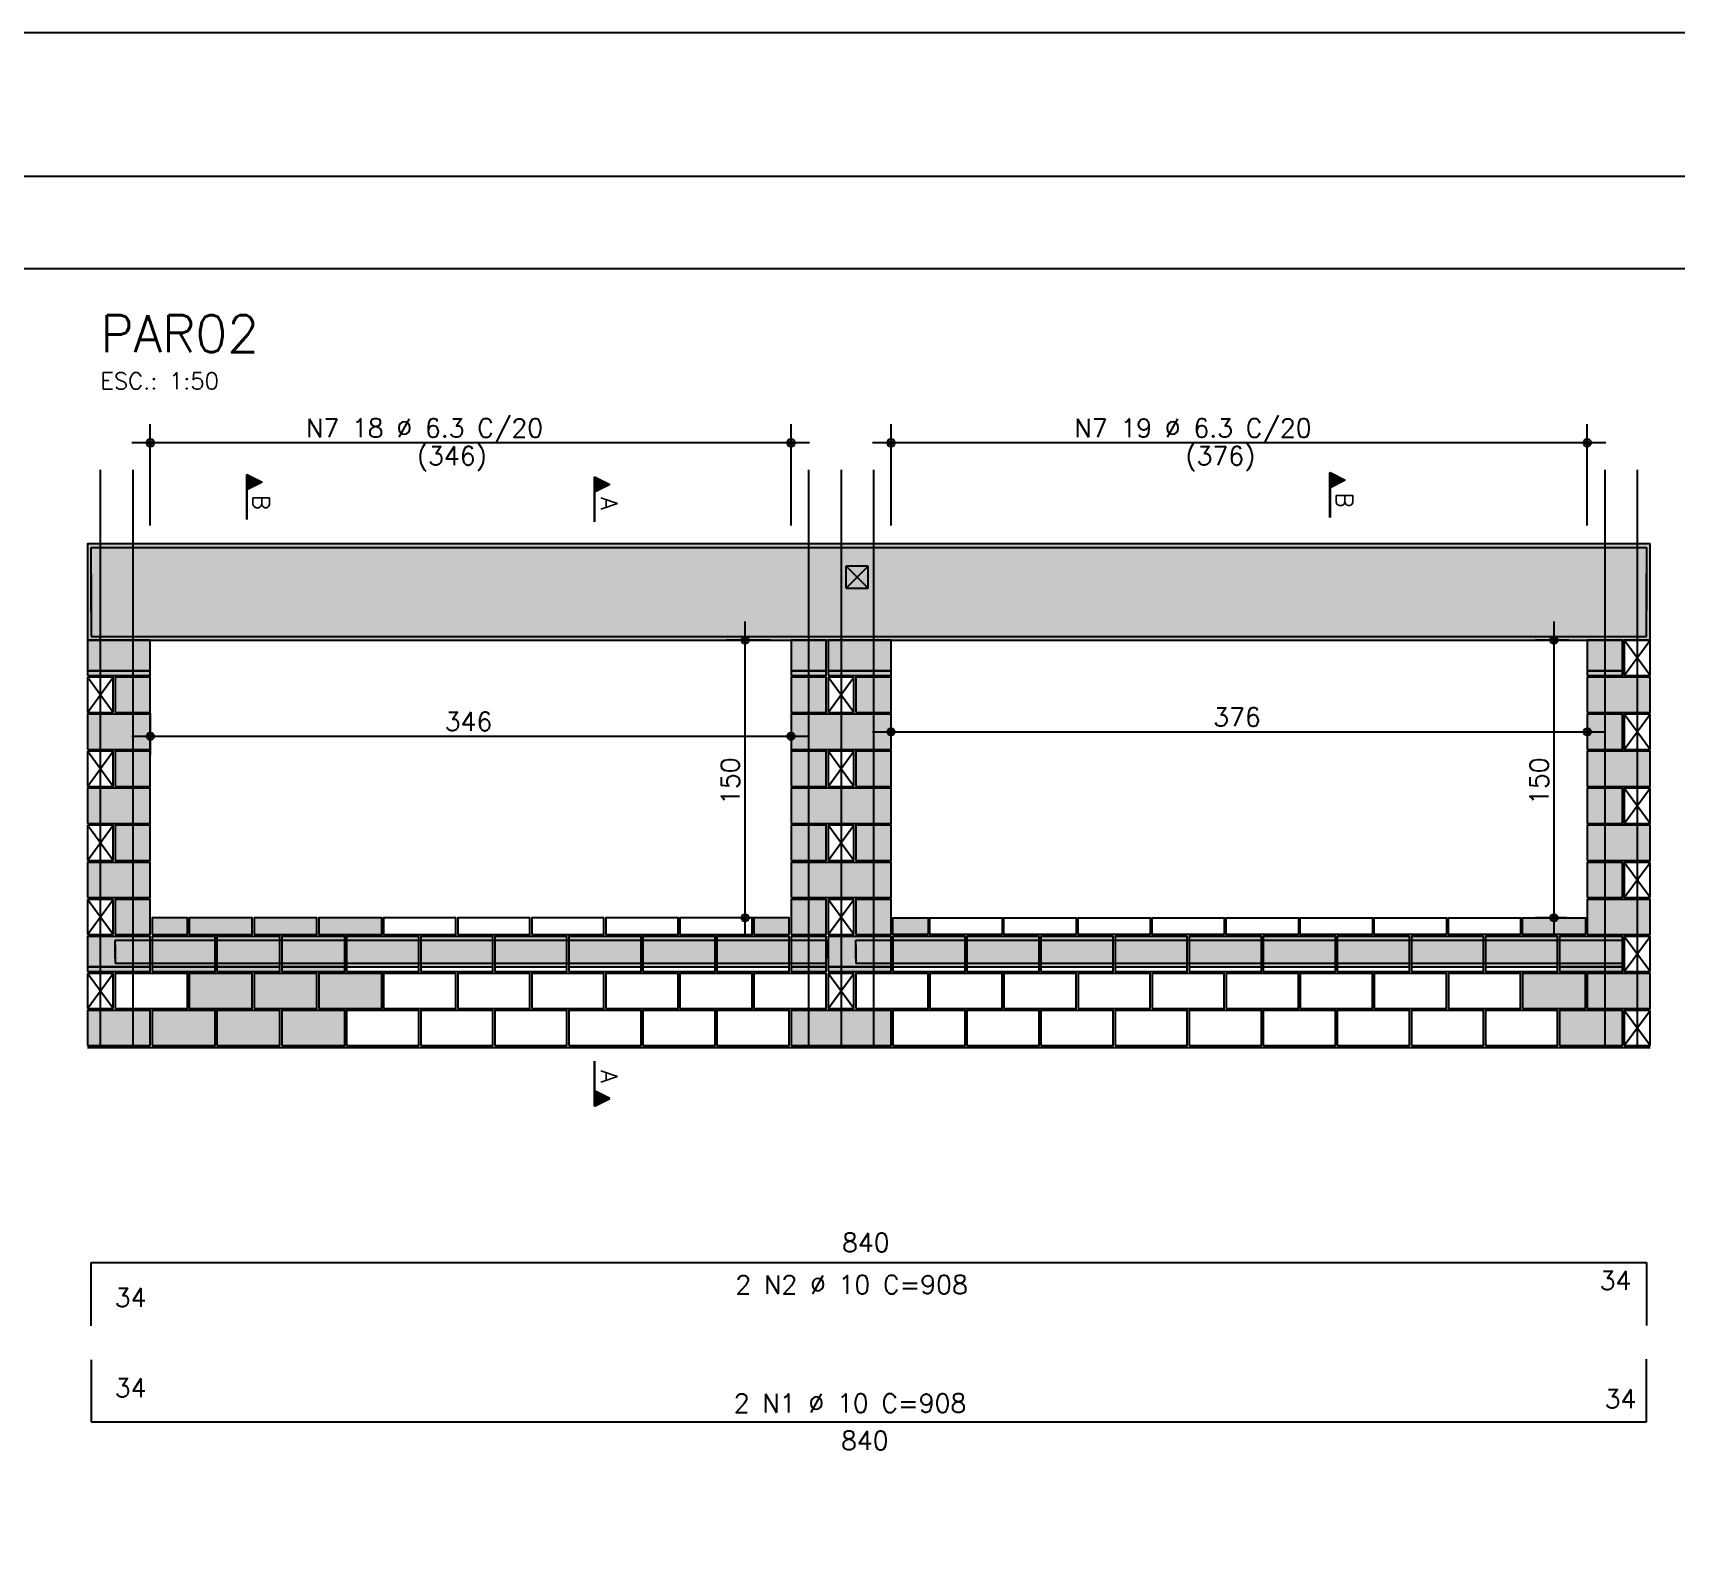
# Model space of a CAD drawing. Extents: x -1.9 to 86, y -1.6 to 61.
# Drawn here: x 42.03 to 59.78, y 44.57 to 60.95 of the extents above; entities that cross this region are included whole.
import ezdxf

# ---------------------------------------------------------------- set-up
doc = ezdxf.new("R2010")
doc.units = 0
doc.header["$MEASUREMENT"] = 0
doc.linetypes.add('HIDDEN', pattern=[9.525, 6.35, -3.175])
doc.layers.get('Defpoints').update_dxf_attribs({"linetype": 'CONTINUOUS'})
for name, color, linetype in [('ARQ_FOLHA', 7, 'CONTINUOUS'), ('PENA_01', 1, 'CONTINUOUS'), ('PENA_02', 2, 'CONTINUOUS'), ('PENA_03', 3, 'CONTINUOUS'), ('PENA_05', 5, 'CONTINUOUS'), ('PENA_06', 6, 'CONTINUOUS'), ('PENA_09', 254, 'CONTINUOUS'), ('PENA_11', 252, 'CONTINUOUS'), ('PENA_19', 240, 'CONTINUOUS'), ('PENA_21', 100, 'CONTINUOUS'), ('PENA_23', 50, 'CONTINUOUS')]:
    doc.layers.add(name, color=color, linetype=linetype)
doc.styles.get("Standard").update_dxf_attribs({"font": 'ROMANS.SHX'})

msp = doc.modelspace()

# ---------------------------------------------------------------- linework, layer by layer
at = {"layer": 'ARQ_FOLHA', "color": 1}
for points in [[(0, 0), (84.1, 0), (84.1, 59.4), (0, 59.4)], [(2.5, 1), (83.1, 1), (83.1, 58.4), (2.5, 58.4)]]:
    msp.add_lwpolyline(points, close=True, dxfattribs=at)
at = {"layer": 'Defpoints', "color": 8, "linetype": 'HIDDEN', "ltscale": 100}
msp.add_lwpolyline([(-1.95, 60.95), (-1.95, -1.55), (86.05, -1.55), (86.05, 60.95)], close=True, dxfattribs=at)
at = {"layer": 'PENA_01', "linetype": 'Continuous'}
for p, q in [((43.299, 55.63), (43.299, 56.722)), ((50.219, 55.63), (50.219, 56.722)), ((51.299, 55.63), (51.299, 56.722)), ((58.819, 55.63), (58.819, 56.722)), ((50.419, 56.522), (43.099, 56.522)), ((59.019, 56.522), (51.099, 56.522)), ((49.723, 51.19), (49.723, 54.59)), ((58.459, 54.59), (58.459, 51.19)), ((49.999, 54.39), (49.523, 54.39)), ((58.619, 54.39), (58.259, 54.39)), ((42.619, 54.06), (43.299, 54.06)), ((50.219, 54.06), (50.599, 54.06)), ((50.619, 54.06), (51.299, 54.06)), ((58.819, 54.06), (59.199, 54.06)), ((43.299, 53.6), (43.299, 53.152)), ((50.219, 53.6), (50.219, 53.152)), ((43.099, 53.352), (50.419, 53.352)), ((51.099, 53.4), (59.019, 53.4)), ((49.999, 51.39), (49.523, 51.39)), ((58.599, 51.39), (58.259, 51.39)), ((42.619, 50.86), (43.299, 50.86)), ((43.319, 50.86), (43.999, 50.86)), ((44.019, 50.86), (44.699, 50.86)), ((44.719, 50.86), (45.399, 50.86)), ((45.419, 50.86), (46.199, 50.86)), ((46.219, 50.86), (46.999, 50.86)), ((47.019, 50.86), (47.799, 50.86)), ((47.819, 50.86), (48.599, 50.86)), ((48.619, 50.86), (49.399, 50.86)), ((49.419, 50.86), (50.199, 50.86)), ((50.219, 50.86), (50.599, 50.86)), ((50.619, 50.86), (51.299, 50.86)), ((51.319, 50.86), (52.099, 50.86)), ((52.119, 50.86), (52.899, 50.86)), ((52.919, 50.86), (53.699, 50.86)), ((53.719, 50.86), (54.499, 50.86)), ((54.519, 50.86), (55.299, 50.86)), ((55.319, 50.86), (56.099, 50.86)), ((56.119, 50.86), (56.899, 50.86)), ((56.919, 50.86), (57.699, 50.86)), ((57.719, 50.86), (58.499, 50.86)), ((58.519, 50.86), (59.199, 50.86))]:
    msp.add_line(p, q, dxfattribs=at)
at = {"layer": 'PENA_02', "linetype": 'Continuous'}
for p, q in [((59.499, 54.39), (59.219, 54.39)), ((59.219, 54.39), (59.219, 54.01)), ((59.499, 54.01), (59.499, 54.39)), ((42.899, 53.99), (42.619, 53.99)), ((42.619, 53.99), (42.619, 53.61)), ((42.899, 53.61), (42.899, 53.99)), ((50.899, 53.99), (50.619, 53.99)), ((50.619, 53.99), (50.619, 53.61)), ((50.899, 53.61), (50.899, 53.99)), ((59.219, 54.01), (59.499, 54.01)), ((42.619, 53.61), (42.899, 53.61)), ((50.619, 53.61), (50.899, 53.61)), ((59.499, 53.59), (59.219, 53.59)), ((59.219, 53.59), (59.219, 53.21)), ((59.499, 53.21), (59.499, 53.59)), ((42.899, 53.19), (42.619, 53.19)), ((42.619, 53.19), (42.619, 52.81)), ((42.899, 52.81), (42.899, 53.19)), ((50.899, 53.19), (50.619, 53.19)), ((50.619, 53.19), (50.619, 52.81)), ((50.899, 52.81), (50.899, 53.19)), ((59.219, 53.21), (59.499, 53.21)), ((42.619, 52.81), (42.899, 52.81)), ((50.619, 52.81), (50.899, 52.81)), ((59.499, 52.79), (59.219, 52.79)), ((59.219, 52.79), (59.219, 52.41)), ((59.499, 52.41), (59.499, 52.79)), ((42.899, 52.39), (42.619, 52.39)), ((42.619, 52.39), (42.619, 52.01)), ((42.899, 52.01), (42.899, 52.39)), ((50.899, 52.39), (50.619, 52.39)), ((50.619, 52.39), (50.619, 52.01)), ((50.899, 52.01), (50.899, 52.39)), ((59.219, 52.41), (59.499, 52.41)), ((42.619, 52.01), (42.899, 52.01)), ((50.619, 52.01), (50.899, 52.01)), ((59.499, 51.99), (59.219, 51.99)), ((59.219, 51.99), (59.219, 51.61)), ((59.499, 51.61), (59.499, 51.99)), ((42.899, 51.59), (42.619, 51.59)), ((42.619, 51.59), (42.619, 51.21)), ((42.899, 51.21), (42.899, 51.59)), ((50.899, 51.59), (50.619, 51.59)), ((50.619, 51.59), (50.619, 51.21)), ((50.899, 51.21), (50.899, 51.59)), ((59.219, 51.61), (59.499, 51.61)), ((42.619, 51.21), (42.899, 51.21)), ((50.619, 51.21), (50.899, 51.21)), ((59.499, 51.19), (59.219, 51.19)), ((59.219, 51.19), (59.219, 50.81)), ((59.499, 50.81), (59.499, 51.19)), ((42.899, 50.79), (42.619, 50.79)), ((42.619, 50.79), (42.619, 50.41)), ((42.899, 50.41), (42.899, 50.79)), ((50.899, 50.79), (50.619, 50.79)), ((50.619, 50.79), (50.619, 50.41)), ((50.899, 50.41), (50.899, 50.79)), ((59.219, 50.81), (59.499, 50.81)), ((42.619, 50.41), (42.899, 50.41)), ((50.619, 50.41), (50.899, 50.41)), ((59.499, 50.39), (59.219, 50.39)), ((59.219, 50.39), (59.219, 50.01)), ((59.499, 50.01), (59.499, 50.39)), ((42.619, 49.99), (59.499, 49.99)), ((59.219, 50.01), (59.499, 50.01))]:
    msp.add_line(p, q, dxfattribs=at)
for points in [[(59.499, 55.43), (42.619, 55.43), (42.619, 55.19), (42.619, 54.39), (59.499, 54.39), (59.499, 55.19), (59.499, 55.43)], [(42.619, 54.01), (43.299, 54.01), (43.299, 54.39), (42.619, 54.39), (42.619, 54.01)], [(50.219, 54.01), (50.599, 54.01), (50.599, 54.39), (50.219, 54.39), (50.219, 54.01)], [(50.619, 54.01), (51.299, 54.01), (51.299, 54.39), (50.619, 54.39), (50.619, 54.01)], [(58.819, 54.01), (59.199, 54.01), (59.199, 54.39), (58.819, 54.39), (58.819, 54.01)], [(42.919, 53.61), (43.299, 53.61), (43.299, 53.99), (42.919, 53.99), (42.919, 53.61)], [(50.219, 53.61), (50.599, 53.61), (50.599, 53.99), (50.219, 53.99), (50.219, 53.61)], [(50.919, 53.61), (51.299, 53.61), (51.299, 53.99), (50.919, 53.99), (50.919, 53.61)], [(58.819, 53.61), (59.499, 53.61), (59.499, 53.99), (58.819, 53.99), (58.819, 53.61)], [(42.619, 53.21), (43.299, 53.21), (43.299, 53.59), (42.619, 53.59), (42.619, 53.21)], [(50.219, 53.21), (51.299, 53.21), (51.299, 53.59), (50.219, 53.59), (50.219, 53.21)], [(58.819, 53.21), (59.199, 53.21), (59.199, 53.59), (58.819, 53.59), (58.819, 53.21)], [(42.919, 52.81), (43.299, 52.81), (43.299, 53.19), (42.919, 53.19), (42.919, 52.81)], [(50.219, 52.81), (50.599, 52.81), (50.599, 53.19), (50.219, 53.19), (50.219, 52.81)], [(50.919, 52.81), (51.299, 52.81), (51.299, 53.19), (50.919, 53.19), (50.919, 52.81)], [(58.819, 52.81), (59.499, 52.81), (59.499, 53.19), (58.819, 53.19), (58.819, 52.81)], [(42.619, 52.41), (43.299, 52.41), (43.299, 52.79), (42.619, 52.79), (42.619, 52.41)], [(50.219, 52.41), (51.299, 52.41), (51.299, 52.79), (50.219, 52.79), (50.219, 52.41)], [(58.819, 52.41), (59.199, 52.41), (59.199, 52.79), (58.819, 52.79), (58.819, 52.41)], [(42.919, 52.01), (43.299, 52.01), (43.299, 52.39), (42.919, 52.39), (42.919, 52.01)], [(50.219, 52.01), (50.599, 52.01), (50.599, 52.39), (50.219, 52.39), (50.219, 52.01)], [(50.919, 52.01), (51.299, 52.01), (51.299, 52.39), (50.919, 52.39), (50.919, 52.01)], [(58.819, 52.01), (59.499, 52.01), (59.499, 52.39), (58.819, 52.39), (58.819, 52.01)], [(42.619, 51.61), (43.299, 51.61), (43.299, 51.99), (42.619, 51.99), (42.619, 51.61)], [(50.219, 51.61), (51.299, 51.61), (51.299, 51.99), (50.219, 51.99), (50.219, 51.61)], [(58.819, 51.61), (59.199, 51.61), (59.199, 51.99), (58.819, 51.99), (58.819, 51.61)], [(42.919, 51.21), (43.299, 51.21), (43.299, 51.59), (42.919, 51.59), (42.919, 51.21)], [(50.219, 51.21), (50.599, 51.21), (50.599, 51.59), (50.219, 51.59), (50.219, 51.21)], [(50.919, 51.21), (51.299, 51.21), (51.299, 51.59), (50.919, 51.59), (50.919, 51.21)], [(58.819, 51.21), (59.499, 51.21), (59.499, 51.59), (58.819, 51.59), (58.819, 51.21)], [(43.319, 51.21), (43.699, 51.21), (43.699, 51.39), (43.319, 51.39), (43.319, 51.21)], [(43.719, 51.21), (44.399, 51.21), (44.399, 51.39), (43.719, 51.39), (43.719, 51.21)], [(44.419, 51.21), (45.099, 51.21), (45.099, 51.39), (44.419, 51.39), (44.419, 51.21)], [(45.119, 51.21), (45.799, 51.21), (45.799, 51.39), (45.119, 51.39), (45.119, 51.21)], [(45.819, 51.21), (46.599, 51.21), (46.599, 51.39), (45.819, 51.39), (45.819, 51.21)], [(46.619, 51.21), (47.399, 51.21), (47.399, 51.39), (46.619, 51.39), (46.619, 51.21)], [(47.419, 51.21), (48.199, 51.21), (48.199, 51.39), (47.419, 51.39), (47.419, 51.21)], [(48.219, 51.21), (48.999, 51.21), (48.999, 51.39), (48.219, 51.39), (48.219, 51.21)], [(49.019, 51.21), (49.799, 51.21), (49.799, 51.39), (49.019, 51.39), (49.019, 51.21)], [(49.819, 51.21), (50.199, 51.21), (50.199, 51.39), (49.819, 51.39), (49.819, 51.21)], [(51.699, 51.21), (51.319, 51.21), (51.319, 51.39), (51.699, 51.39), (51.699, 51.21)], [(52.499, 51.21), (51.719, 51.21), (51.719, 51.39), (52.499, 51.39), (52.499, 51.21)], [(53.299, 51.21), (52.519, 51.21), (52.519, 51.39), (53.299, 51.39), (53.299, 51.21)], [(54.099, 51.21), (53.319, 51.21), (53.319, 51.39), (54.099, 51.39), (54.099, 51.21)], [(54.899, 51.21), (54.119, 51.21), (54.119, 51.39), (54.899, 51.39), (54.899, 51.21)], [(55.699, 51.21), (54.919, 51.21), (54.919, 51.39), (55.699, 51.39), (55.699, 51.21)], [(56.499, 51.21), (55.719, 51.21), (55.719, 51.39), (56.499, 51.39), (56.499, 51.21)], [(57.299, 51.21), (56.519, 51.21), (56.519, 51.39), (57.299, 51.39), (57.299, 51.21)], [(58.099, 51.21), (57.319, 51.21), (57.319, 51.39), (58.099, 51.39), (58.099, 51.21)], [(58.799, 51.21), (58.119, 51.21), (58.119, 51.39), (58.799, 51.39), (58.799, 51.21)], [(42.619, 50.81), (43.299, 50.81), (43.299, 51.19), (42.619, 51.19), (42.619, 50.81)], [(43.319, 50.81), (43.999, 50.81), (43.999, 51.19), (43.319, 51.19), (43.319, 50.81)], [(44.019, 50.81), (44.699, 50.81), (44.699, 51.19), (44.019, 51.19), (44.019, 50.81)], [(44.719, 50.81), (45.399, 50.81), (45.399, 51.19), (44.719, 51.19), (44.719, 50.81)], [(45.419, 50.81), (46.199, 50.81), (46.199, 51.19), (45.419, 51.19), (45.419, 50.81)], [(46.219, 50.81), (46.999, 50.81), (46.999, 51.19), (46.219, 51.19), (46.219, 50.81)], [(47.019, 50.81), (47.799, 50.81), (47.799, 51.19), (47.019, 51.19), (47.019, 50.81)], [(47.819, 50.81), (48.599, 50.81), (48.599, 51.19), (47.819, 51.19), (47.819, 50.81)], [(48.619, 50.81), (49.399, 50.81), (49.399, 51.19), (48.619, 51.19), (48.619, 50.81)], [(49.419, 50.81), (50.199, 50.81), (50.199, 51.19), (49.419, 51.19), (49.419, 50.81)], [(50.219, 50.81), (50.599, 50.81), (50.599, 51.19), (50.219, 51.19), (50.219, 50.81)], [(50.619, 50.81), (51.299, 50.81), (51.299, 51.19), (50.619, 51.19), (50.619, 50.81)], [(51.319, 50.81), (52.099, 50.81), (52.099, 51.19), (51.319, 51.19), (51.319, 50.81)], [(52.119, 50.81), (52.899, 50.81), (52.899, 51.19), (52.119, 51.19), (52.119, 50.81)], [(52.919, 50.81), (53.699, 50.81), (53.699, 51.19), (52.919, 51.19), (52.919, 50.81)], [(53.719, 50.81), (54.499, 50.81), (54.499, 51.19), (53.719, 51.19), (53.719, 50.81)], [(54.519, 50.81), (55.299, 50.81), (55.299, 51.19), (54.519, 51.19), (54.519, 50.81)], [(55.319, 50.81), (56.099, 50.81), (56.099, 51.19), (55.319, 51.19), (55.319, 50.81)], [(56.119, 50.81), (56.899, 50.81), (56.899, 51.19), (56.119, 51.19), (56.119, 50.81)], [(56.919, 50.81), (57.699, 50.81), (57.699, 51.19), (56.919, 51.19), (56.919, 50.81)], [(57.719, 50.81), (58.499, 50.81), (58.499, 51.19), (57.719, 51.19), (57.719, 50.81)], [(58.519, 50.81), (59.199, 50.81), (59.199, 51.19), (58.519, 51.19), (58.519, 50.81)], [(42.919, 50.41), (43.699, 50.41), (43.699, 50.79), (42.919, 50.79), (42.919, 50.41)], [(43.719, 50.41), (44.399, 50.41), (44.399, 50.79), (43.719, 50.79), (43.719, 50.41)], [(44.419, 50.41), (45.099, 50.41), (45.099, 50.79), (44.419, 50.79), (44.419, 50.41)], [(45.119, 50.41), (45.799, 50.41), (45.799, 50.79), (45.119, 50.79), (45.119, 50.41)], [(45.819, 50.41), (46.599, 50.41), (46.599, 50.79), (45.819, 50.79), (45.819, 50.41)], [(46.619, 50.41), (47.399, 50.41), (47.399, 50.79), (46.619, 50.79), (46.619, 50.41)], [(47.419, 50.41), (48.199, 50.41), (48.199, 50.79), (47.419, 50.79), (47.419, 50.41)], [(48.219, 50.41), (48.999, 50.41), (48.999, 50.79), (48.219, 50.79), (48.219, 50.41)], [(49.019, 50.41), (49.799, 50.41), (49.799, 50.79), (49.019, 50.79), (49.019, 50.41)], [(49.819, 50.41), (50.599, 50.41), (50.599, 50.79), (49.819, 50.79), (49.819, 50.41)], [(50.919, 50.41), (51.699, 50.41), (51.699, 50.79), (50.919, 50.79), (50.919, 50.41)], [(51.719, 50.41), (52.499, 50.41), (52.499, 50.79), (51.719, 50.79), (51.719, 50.41)], [(52.519, 50.41), (53.299, 50.41), (53.299, 50.79), (52.519, 50.79), (52.519, 50.41)], [(53.319, 50.41), (54.099, 50.41), (54.099, 50.79), (53.319, 50.79), (53.319, 50.41)], [(54.119, 50.41), (54.899, 50.41), (54.899, 50.79), (54.119, 50.79), (54.119, 50.41)], [(54.919, 50.41), (55.699, 50.41), (55.699, 50.79), (54.919, 50.79), (54.919, 50.41)], [(55.719, 50.41), (56.499, 50.41), (56.499, 50.79), (55.719, 50.79), (55.719, 50.41)], [(56.519, 50.41), (57.299, 50.41), (57.299, 50.79), (56.519, 50.79), (56.519, 50.41)], [(57.319, 50.41), (58.099, 50.41), (58.099, 50.79), (57.319, 50.79), (57.319, 50.41)], [(58.119, 50.41), (58.799, 50.41), (58.799, 50.79), (58.119, 50.79), (58.119, 50.41)], [(58.819, 50.41), (59.499, 50.41), (59.499, 50.79), (58.819, 50.79), (58.819, 50.41)], [(42.619, 50.01), (43.299, 50.01), (43.299, 50.39), (42.619, 50.39), (42.619, 50.01)], [(43.319, 50.01), (43.999, 50.01), (43.999, 50.39), (43.319, 50.39), (43.319, 50.01)], [(44.019, 50.01), (44.699, 50.01), (44.699, 50.39), (44.019, 50.39), (44.019, 50.01)], [(44.719, 50.01), (45.399, 50.01), (45.399, 50.39), (44.719, 50.39), (44.719, 50.01)], [(45.419, 50.01), (46.199, 50.01), (46.199, 50.39), (45.419, 50.39), (45.419, 50.01)], [(46.219, 50.01), (46.999, 50.01), (46.999, 50.39), (46.219, 50.39), (46.219, 50.01)], [(47.019, 50.01), (47.799, 50.01), (47.799, 50.39), (47.019, 50.39), (47.019, 50.01)], [(47.819, 50.01), (48.599, 50.01), (48.599, 50.39), (47.819, 50.39), (47.819, 50.01)], [(48.619, 50.01), (49.399, 50.01), (49.399, 50.39), (48.619, 50.39), (48.619, 50.01)], [(49.419, 50.01), (50.199, 50.01), (50.199, 50.39), (49.419, 50.39), (49.419, 50.01)], [(50.219, 50.01), (51.299, 50.01), (51.299, 50.39), (50.219, 50.39), (50.219, 50.01)], [(51.319, 50.01), (52.099, 50.01), (52.099, 50.39), (51.319, 50.39), (51.319, 50.01)], [(52.119, 50.01), (52.899, 50.01), (52.899, 50.39), (52.119, 50.39), (52.119, 50.01)], [(52.919, 50.01), (53.699, 50.01), (53.699, 50.39), (52.919, 50.39), (52.919, 50.01)], [(53.719, 50.01), (54.499, 50.01), (54.499, 50.39), (53.719, 50.39), (53.719, 50.01)], [(54.519, 50.01), (55.299, 50.01), (55.299, 50.39), (54.519, 50.39), (54.519, 50.01)], [(55.319, 50.01), (56.099, 50.01), (56.099, 50.39), (55.319, 50.39), (55.319, 50.01)], [(56.119, 50.01), (56.899, 50.01), (56.899, 50.39), (56.119, 50.39), (56.119, 50.01)], [(56.919, 50.01), (57.699, 50.01), (57.699, 50.39), (56.919, 50.39), (56.919, 50.01)], [(57.719, 50.01), (58.499, 50.01), (58.499, 50.39), (57.719, 50.39), (57.719, 50.01)], [(58.519, 50.01), (59.199, 50.01), (59.199, 50.39), (58.519, 50.39), (58.519, 50.01)]]:
    msp.add_lwpolyline(points, dxfattribs=at)
for centre, radius in [((43.299, 56.522), 0.0416), ((43.299, 56.522), 0.0208), ((50.219, 56.522), 0.0416), ((50.219, 56.522), 0.0208), ((51.299, 56.522), 0.0416), ((51.299, 56.522), 0.0208), ((58.819, 56.522), 0.0416), ((58.819, 56.522), 0.0208), ((49.723, 54.39), 0.04), ((49.723, 54.39), 0.02), ((58.459, 54.39), 0.04), ((58.459, 54.39), 0.02), ((51.299, 53.4), 0.04), ((58.819, 53.4), 0.04), ((43.299, 53.352), 0.04), ((43.299, 53.352), 0.02), ((50.219, 53.352), 0.04), ((50.219, 53.352), 0.02), ((51.299, 53.4), 0.02), ((58.819, 53.4), 0.02), ((49.723, 51.39), 0.04), ((49.723, 51.39), 0.02), ((58.459, 51.39), 0.04), ((58.459, 51.39), 0.02)]:
    msp.add_circle(centre, radius, dxfattribs=at)
at = {"layer": 'PENA_03', "linetype": 'Continuous'}
for p, q in [((44.341, 55.692), (44.341, 56.178)), ((44.341, 56.178), (44.507, 56.095)), ((44.341, 56.177), (44.341, 56.013)), ((44.341, 56.177), (44.505, 56.095)), ((44.505, 56.095), (44.341, 56.013)), ((44.507, 56.095), (44.341, 56.013)), ((44.353, 56.172), (44.353, 56.019)), ((44.366, 56.165), (44.366, 56.025)), ((44.379, 56.159), (44.379, 56.031)), ((44.392, 56.153), (44.392, 56.038)), ((44.404, 56.146), (44.404, 56.044)), ((44.417, 56.14), (44.417, 56.051)), ((44.43, 56.134), (44.43, 56.057)), ((44.443, 56.127), (44.443, 56.063)), ((44.455, 56.121), (44.455, 56.07)), ((44.468, 56.114), (44.468, 56.076)), ((44.481, 56.108), (44.481, 56.082)), ((44.494, 56.102), (44.494, 56.089)), ((48.097, 55.669), (48.097, 56.155)), ((48.097, 56.155), (48.263, 56.072)), ((48.097, 56.154), (48.097, 55.99)), ((48.097, 56.154), (48.261, 56.072)), ((48.109, 56.149), (48.109, 55.995)), ((48.122, 56.142), (48.122, 56.002)), ((48.135, 56.136), (48.135, 56.008)), ((48.148, 56.129), (48.148, 56.014)), ((48.16, 56.123), (48.16, 56.021)), ((48.173, 56.117), (48.173, 56.027)), ((48.186, 56.11), (48.186, 56.034)), ((48.199, 56.104), (48.199, 56.04)), ((48.211, 56.097), (48.211, 56.046)), ((48.224, 56.091), (48.224, 56.053)), ((56.04, 55.715), (56.04, 56.202)), ((56.04, 56.202), (56.206, 56.119)), ((56.041, 56.2), (56.041, 56.037)), ((56.041, 56.2), (56.204, 56.119)), ((56.204, 56.119), (56.041, 56.037)), ((56.206, 56.119), (56.041, 56.036)), ((56.053, 56.195), (56.053, 56.042)), ((56.065, 56.189), (56.065, 56.048)), ((56.078, 56.182), (56.078, 56.055)), ((56.091, 56.176), (56.091, 56.061)), ((56.104, 56.17), (56.104, 56.068)), ((56.117, 56.163), (56.117, 56.074)), ((56.129, 56.157), (56.129, 56.08)), ((56.142, 56.15), (56.142, 56.087)), ((56.155, 56.144), (56.155, 56.093)), ((56.168, 56.138), (56.168, 56.099)), ((56.18, 56.131), (56.18, 56.106)), ((56.193, 56.125), (56.193, 56.112)), ((44.341, 56.013), (44.341, 55.692)), ((48.261, 56.072), (48.097, 55.99)), ((48.263, 56.072), (48.097, 55.989)), ((48.097, 55.989), (48.097, 55.669)), ((48.237, 56.085), (48.237, 56.059)), ((48.25, 56.078), (48.25, 56.066)), ((56.041, 56.036), (56.041, 55.715)), ((51.054, 55.19), (50.814, 54.95)), ((50.814, 55.19), (51.054, 54.95)), ((51.054, 55.19), (50.814, 55.19)), ((50.814, 54.95), (50.814, 55.19)), ((51.054, 54.95), (51.054, 55.19)), ((50.759, 54.95), (50.759, 54.71)), ((50.814, 54.95), (51.054, 54.95)), ((59.219, 54.01), (59.499, 54.39)), ((59.499, 54.01), (59.219, 54.39)), ((42.619, 53.61), (42.899, 53.99)), ((42.899, 53.61), (42.619, 53.99)), ((50.619, 53.61), (50.899, 53.99)), ((50.899, 53.61), (50.619, 53.99)), ((59.219, 53.21), (59.499, 53.59)), ((59.499, 53.21), (59.219, 53.59)), ((42.619, 52.81), (42.899, 53.19)), ((42.899, 52.81), (42.619, 53.19)), ((50.619, 52.81), (50.899, 53.19)), ((50.899, 52.81), (50.619, 53.19)), ((59.219, 52.41), (59.499, 52.79)), ((59.499, 52.41), (59.219, 52.79)), ((42.619, 52.01), (42.899, 52.39)), ((42.899, 52.01), (42.619, 52.39)), ((50.619, 52.01), (50.899, 52.39)), ((50.899, 52.01), (50.619, 52.39)), ((59.219, 51.61), (59.499, 51.99)), ((59.499, 51.61), (59.219, 51.99)), ((42.619, 51.21), (42.899, 51.59)), ((42.899, 51.21), (42.619, 51.59)), ((50.619, 51.21), (50.899, 51.59)), ((50.899, 51.21), (50.619, 51.59)), ((59.219, 50.81), (59.499, 51.19)), ((59.499, 50.81), (59.219, 51.19)), ((42.619, 50.41), (42.899, 50.79)), ((42.899, 50.41), (42.619, 50.79)), ((50.619, 50.41), (50.899, 50.79)), ((50.899, 50.41), (50.619, 50.79)), ((59.219, 50.01), (59.499, 50.39)), ((59.499, 50.01), (59.219, 50.39)), ((48.097, 49.843), (48.097, 49.356)), ((48.097, 49.522), (48.097, 49.843)), ((48.263, 49.439), (48.097, 49.522)), ((48.097, 49.357), (48.097, 49.521)), ((48.261, 49.439), (48.097, 49.521)), ((48.097, 49.356), (48.263, 49.439)), ((48.097, 49.357), (48.261, 49.439)), ((48.109, 49.363), (48.109, 49.516)), ((48.122, 49.369), (48.122, 49.51)), ((48.135, 49.375), (48.135, 49.503)), ((48.148, 49.382), (48.148, 49.497)), ((48.16, 49.388), (48.16, 49.49)), ((48.173, 49.395), (48.173, 49.484)), ((48.186, 49.401), (48.186, 49.478)), ((48.199, 49.407), (48.199, 49.471)), ((48.211, 49.414), (48.211, 49.465)), ((48.224, 49.42), (48.224, 49.458)), ((48.237, 49.427), (48.237, 49.452)), ((48.25, 49.433), (48.25, 49.446))]:
    msp.add_line(p, q, dxfattribs=at)
at = {"layer": 'PENA_05', "linetype": 'Continuous'}
for p, q in [((42.659, 54.703), (42.659, 55.39)), ((42.659, 55.39), (59.459, 55.39)), ((59.459, 55.39), (59.459, 54.71)), ((42.659, 55.104), (42.659, 54.431)), ((59.459, 54.431), (59.459, 55.111)), ((42.659, 54.431), (59.459, 54.431)), ((42.919, 50.95), (42.919, 51.15)), ((42.919, 51.15), (50.599, 51.15)), ((50.599, 51.15), (50.599, 50.95)), ((50.919, 50.95), (50.919, 51.15)), ((50.919, 51.15), (59.199, 51.15)), ((59.199, 51.15), (59.199, 50.952)), ((42.919, 51.1), (42.919, 50.9)), ((50.599, 50.9), (50.599, 51.1)), ((50.919, 51.1), (50.919, 50.9)), ((59.199, 50.9), (59.199, 51.098)), ((42.919, 50.9), (50.599, 50.9)), ((50.919, 50.9), (59.199, 50.9)), ((42.659, 46.982), (42.659, 47.669)), ((42.659, 47.669), (59.459, 47.669)), ((59.459, 47.669), (59.459, 46.989)), ((42.659, 46.618), (42.659, 45.945)), ((59.459, 45.945), (59.459, 46.625)), ((42.659, 45.945), (59.459, 45.945))]:
    msp.add_line(p, q, dxfattribs=at)
for points in [[(42.759, 56.23), (42.759, 49.99)], [(43.109, 56.23), (43.109, 49.99)], [(50.409, 56.23), (50.409, 49.99)], [(50.759, 56.23), (50.759, 49.99)], [(51.109, 56.23), (51.109, 49.99)], [(59.009, 56.23), (59.009, 49.99)], [(59.359, 56.23), (59.359, 49.99)]]:
    msp.add_lwpolyline(points, dxfattribs=at)
at = {"layer": 'PENA_09', "linetype": 'Continuous'}
for points in [[(42.619, 54.06), (43.299, 54.06), (43.299, 54.39), (42.619, 54.39), (42.619, 54.06)], [(50.219, 54.06), (50.599, 54.06), (50.599, 54.39), (50.219, 54.39), (50.219, 54.06)], [(50.619, 54.06), (51.299, 54.06), (51.299, 54.39), (50.619, 54.39), (50.619, 54.06)], [(58.819, 54.06), (59.199, 54.06), (59.199, 54.39), (58.819, 54.39), (58.819, 54.06)], [(42.619, 50.86), (43.299, 50.86), (43.299, 51.19), (42.619, 51.19), (42.619, 50.86)], [(43.319, 50.86), (43.999, 50.86), (43.999, 51.19), (43.319, 51.19), (43.319, 50.86)], [(44.019, 50.86), (44.699, 50.86), (44.699, 51.19), (44.019, 51.19), (44.019, 50.86)], [(44.719, 50.86), (45.399, 50.86), (45.399, 51.19), (44.719, 51.19), (44.719, 50.86)], [(45.419, 50.86), (46.199, 50.86), (46.199, 51.19), (45.419, 51.19), (45.419, 50.86)], [(46.219, 50.86), (46.999, 50.86), (46.999, 51.19), (46.219, 51.19), (46.219, 50.86)], [(47.019, 50.86), (47.799, 50.86), (47.799, 51.19), (47.019, 51.19), (47.019, 50.86)], [(47.819, 50.86), (48.599, 50.86), (48.599, 51.19), (47.819, 51.19), (47.819, 50.86)], [(48.619, 50.86), (49.399, 50.86), (49.399, 51.19), (48.619, 51.19), (48.619, 50.86)], [(49.419, 50.86), (50.199, 50.86), (50.199, 51.19), (49.419, 51.19), (49.419, 50.86)], [(50.219, 50.86), (50.599, 50.86), (50.599, 51.19), (50.219, 51.19), (50.219, 50.86)], [(50.619, 50.86), (51.299, 50.86), (51.299, 51.19), (50.619, 51.19), (50.619, 50.86)], [(51.319, 50.86), (52.099, 50.86), (52.099, 51.19), (51.319, 51.19), (51.319, 50.86)], [(52.119, 50.86), (52.899, 50.86), (52.899, 51.19), (52.119, 51.19), (52.119, 50.86)], [(52.919, 50.86), (53.699, 50.86), (53.699, 51.19), (52.919, 51.19), (52.919, 50.86)], [(53.719, 50.86), (54.499, 50.86), (54.499, 51.19), (53.719, 51.19), (53.719, 50.86)], [(54.519, 50.86), (55.299, 50.86), (55.299, 51.19), (54.519, 51.19), (54.519, 50.86)], [(55.319, 50.86), (56.099, 50.86), (56.099, 51.19), (55.319, 51.19), (55.319, 50.86)], [(56.119, 50.86), (56.899, 50.86), (56.899, 51.19), (56.119, 51.19), (56.119, 50.86)], [(56.919, 50.86), (57.699, 50.86), (57.699, 51.19), (56.919, 51.19), (56.919, 50.86)], [(57.719, 50.86), (58.499, 50.86), (58.499, 51.19), (57.719, 51.19), (57.719, 50.86)], [(58.519, 50.86), (59.199, 50.86), (59.199, 51.19), (58.519, 51.19), (58.519, 50.86)]]:
    msp.add_lwpolyline(points, dxfattribs=at)
for points in [[(42.619, 54.06), (43.299, 54.06), (43.299, 54.39)], [(42.619, 54.06), (43.299, 54.39), (42.619, 54.39)], [(42.619, 54.06), (42.619, 54.39), (42.619, 54.06)], [(50.219, 54.06), (50.599, 54.06), (50.599, 54.39)], [(50.219, 54.06), (50.599, 54.39), (50.219, 54.39)], [(50.219, 54.06), (50.219, 54.39), (50.219, 54.06)], [(50.619, 54.06), (51.299, 54.06), (51.299, 54.39)], [(50.619, 54.06), (51.299, 54.39), (50.619, 54.39)], [(50.619, 54.06), (50.619, 54.39), (50.619, 54.06)], [(58.819, 54.06), (59.199, 54.06), (59.199, 54.39)], [(58.819, 54.06), (59.199, 54.39), (58.819, 54.39)], [(58.819, 54.06), (58.819, 54.39), (58.819, 54.06)], [(42.619, 50.86), (43.299, 50.86), (43.299, 51.19)], [(42.619, 50.86), (43.299, 51.19), (42.619, 51.19)], [(42.619, 50.86), (42.619, 51.19), (42.619, 50.86)], [(43.319, 50.86), (43.999, 50.86), (43.999, 51.19)], [(43.319, 50.86), (43.999, 51.19), (43.319, 51.19)], [(43.319, 50.86), (43.319, 51.19), (43.319, 50.86)], [(44.019, 50.86), (44.699, 50.86), (44.699, 51.19)], [(44.019, 50.86), (44.699, 51.19), (44.019, 51.19)], [(44.019, 50.86), (44.019, 51.19), (44.019, 50.86)], [(44.719, 50.86), (45.399, 50.86), (45.399, 51.19)], [(44.719, 50.86), (45.399, 51.19), (44.719, 51.19)], [(44.719, 50.86), (44.719, 51.19), (44.719, 50.86)], [(45.419, 50.86), (46.199, 50.86), (46.199, 51.19)], [(45.419, 50.86), (46.199, 51.19), (45.419, 51.19)], [(45.419, 50.86), (45.419, 51.19), (45.419, 50.86)], [(46.219, 50.86), (46.999, 50.86), (46.999, 51.19)], [(46.219, 50.86), (46.999, 51.19), (46.219, 51.19)], [(46.219, 50.86), (46.219, 51.19), (46.219, 50.86)], [(47.019, 50.86), (47.799, 50.86), (47.799, 51.19)], [(47.019, 50.86), (47.799, 51.19), (47.019, 51.19)], [(47.019, 50.86), (47.019, 51.19), (47.019, 50.86)], [(47.819, 50.86), (48.599, 50.86), (48.599, 51.19)], [(47.819, 50.86), (48.599, 51.19), (47.819, 51.19)], [(47.819, 50.86), (47.819, 51.19), (47.819, 50.86)], [(48.619, 50.86), (49.399, 50.86), (49.399, 51.19)], [(48.619, 50.86), (49.399, 51.19), (48.619, 51.19)], [(48.619, 50.86), (48.619, 51.19), (48.619, 50.86)], [(49.419, 50.86), (50.199, 50.86), (50.199, 51.19)], [(49.419, 50.86), (50.199, 51.19), (49.419, 51.19)], [(49.419, 50.86), (49.419, 51.19), (49.419, 50.86)], [(50.219, 50.86), (50.599, 50.86), (50.599, 51.19)], [(50.219, 50.86), (50.599, 51.19), (50.219, 51.19)], [(50.219, 50.86), (50.219, 51.19), (50.219, 50.86)], [(50.619, 50.86), (51.299, 50.86), (51.299, 51.19)], [(50.619, 50.86), (51.299, 51.19), (50.619, 51.19)], [(50.619, 50.86), (50.619, 51.19), (50.619, 50.86)], [(51.319, 50.86), (52.099, 50.86), (52.099, 51.19)], [(51.319, 50.86), (52.099, 51.19), (51.319, 51.19)], [(51.319, 50.86), (51.319, 51.19), (51.319, 50.86)], [(52.119, 50.86), (52.899, 50.86), (52.899, 51.19)], [(52.119, 50.86), (52.899, 51.19), (52.119, 51.19)], [(52.119, 50.86), (52.119, 51.19), (52.119, 50.86)], [(52.919, 50.86), (53.699, 50.86), (53.699, 51.19)], [(52.919, 50.86), (53.699, 51.19), (52.919, 51.19)], [(52.919, 50.86), (52.919, 51.19), (52.919, 50.86)], [(53.719, 50.86), (54.499, 50.86), (54.499, 51.19)], [(53.719, 50.86), (54.499, 51.19), (53.719, 51.19)], [(53.719, 50.86), (53.719, 51.19), (53.719, 50.86)], [(54.519, 50.86), (55.299, 50.86), (55.299, 51.19)], [(54.519, 50.86), (55.299, 51.19), (54.519, 51.19)], [(54.519, 50.86), (54.519, 51.19), (54.519, 50.86)], [(55.319, 50.86), (56.099, 50.86), (56.099, 51.19)], [(55.319, 50.86), (56.099, 51.19), (55.319, 51.19)], [(55.319, 50.86), (55.319, 51.19), (55.319, 50.86)], [(56.119, 50.86), (56.899, 50.86), (56.899, 51.19)], [(56.119, 50.86), (56.899, 51.19), (56.119, 51.19)], [(56.119, 50.86), (56.119, 51.19), (56.119, 50.86)], [(56.919, 50.86), (57.699, 50.86), (57.699, 51.19)], [(56.919, 50.86), (57.699, 51.19), (56.919, 51.19)], [(56.919, 50.86), (56.919, 51.19), (56.919, 50.86)], [(57.719, 50.86), (58.499, 50.86), (58.499, 51.19)], [(57.719, 50.86), (58.499, 51.19), (57.719, 51.19)], [(57.719, 50.86), (57.719, 51.19), (57.719, 50.86)], [(58.519, 50.86), (59.199, 50.86), (59.199, 51.19)], [(58.519, 50.86), (59.199, 51.19), (58.519, 51.19)], [(58.519, 50.86), (58.519, 51.19), (58.519, 50.86)]]:
    msp.add_solid(points, dxfattribs=at)
at = {"layer": 'PENA_11', "linetype": 'Continuous'}
for points in [[(59.499, 55.43), (42.619, 55.43), (42.619, 55.19)], [(59.499, 55.43), (42.619, 55.19), (42.619, 54.39)], [(59.499, 55.43), (42.619, 54.39), (59.499, 54.39)], [(59.499, 55.43), (59.499, 54.39), (59.499, 55.19)], [(59.499, 55.43), (59.499, 55.19), (59.499, 55.43)]]:
    msp.add_solid(points, dxfattribs=at)
at = {"layer": 'PENA_19', "linetype": 'Continuous'}
for points in [[(50.219, 53.21), (51.299, 53.21), (51.299, 53.59), (50.219, 53.59), (50.219, 53.21)], [(50.219, 52.41), (51.299, 52.41), (51.299, 52.79), (50.219, 52.79), (50.219, 52.41)], [(50.219, 51.61), (51.299, 51.61), (51.299, 51.99), (50.219, 51.99), (50.219, 51.61)], [(50.219, 50.01), (51.299, 50.01), (51.299, 50.39), (50.219, 50.39), (50.219, 50.01)]]:
    msp.add_lwpolyline(points, dxfattribs=at)
for points in [[(50.219, 53.21), (51.299, 53.21), (51.299, 53.59)], [(50.219, 53.21), (51.299, 53.59), (50.219, 53.59)], [(50.219, 53.21), (50.219, 53.59), (50.219, 53.21)], [(50.219, 52.41), (51.299, 52.41), (51.299, 52.79)], [(50.219, 52.41), (51.299, 52.79), (50.219, 52.79)], [(50.219, 52.41), (50.219, 52.79), (50.219, 52.41)], [(50.219, 51.61), (51.299, 51.61), (51.299, 51.99)], [(50.219, 51.61), (51.299, 51.99), (50.219, 51.99)], [(50.219, 51.61), (50.219, 51.99), (50.219, 51.61)], [(50.219, 50.01), (51.299, 50.01), (51.299, 50.39)], [(50.219, 50.01), (51.299, 50.39), (50.219, 50.39)], [(50.219, 50.01), (50.219, 50.39), (50.219, 50.01)]]:
    msp.add_solid(points, dxfattribs=at)
at = {"layer": 'PENA_21', "linetype": 'Continuous'}
for points in [[(42.619, 54.01), (43.299, 54.01), (43.299, 54.06), (42.619, 54.06), (42.619, 54.01)], [(50.619, 54.01), (51.299, 54.01), (51.299, 54.06), (50.619, 54.06), (50.619, 54.01)], [(58.819, 53.61), (59.499, 53.61), (59.499, 53.99), (58.819, 53.99), (58.819, 53.61)], [(42.619, 53.21), (43.299, 53.21), (43.299, 53.59), (42.619, 53.59), (42.619, 53.21)], [(58.819, 52.81), (59.499, 52.81), (59.499, 53.19), (58.819, 53.19), (58.819, 52.81)], [(42.619, 52.41), (43.299, 52.41), (43.299, 52.79), (42.619, 52.79), (42.619, 52.41)], [(58.819, 52.01), (59.499, 52.01), (59.499, 52.39), (58.819, 52.39), (58.819, 52.01)], [(42.619, 51.61), (43.299, 51.61), (43.299, 51.99), (42.619, 51.99), (42.619, 51.61)], [(58.819, 51.21), (59.499, 51.21), (59.499, 51.59), (58.819, 51.59), (58.819, 51.21)], [(43.719, 51.21), (44.399, 51.21), (44.399, 51.39), (43.719, 51.39), (43.719, 51.21)], [(43.719, 51.21), (44.399, 51.21), (44.399, 51.39), (43.719, 51.39), (43.719, 51.21)], [(44.419, 51.21), (45.099, 51.21), (45.099, 51.39), (44.419, 51.39), (44.419, 51.21)], [(44.419, 51.21), (45.099, 51.21), (45.099, 51.39), (44.419, 51.39), (44.419, 51.21)], [(45.119, 51.21), (45.799, 51.21), (45.799, 51.39), (45.119, 51.39), (45.119, 51.21)], [(45.119, 51.21), (45.799, 51.21), (45.799, 51.39), (45.119, 51.39), (45.119, 51.21)], [(58.799, 51.21), (58.119, 51.21), (58.119, 51.39), (58.799, 51.39), (58.799, 51.21)], [(58.799, 51.21), (58.119, 51.21), (58.119, 51.39), (58.799, 51.39), (58.799, 51.21)], [(42.619, 50.81), (43.299, 50.81), (43.299, 50.86), (42.619, 50.86), (42.619, 50.81)], [(43.319, 50.81), (43.999, 50.81), (43.999, 50.86), (43.319, 50.86), (43.319, 50.81)], [(43.719, 50.41), (44.399, 50.41), (44.399, 50.79), (43.719, 50.79), (43.719, 50.41)], [(44.019, 50.81), (44.699, 50.81), (44.699, 50.86), (44.019, 50.86), (44.019, 50.81)], [(44.419, 50.41), (45.099, 50.41), (45.099, 50.79), (44.419, 50.79), (44.419, 50.41)], [(44.719, 50.81), (45.399, 50.81), (45.399, 50.86), (44.719, 50.86), (44.719, 50.81)], [(45.119, 50.41), (45.799, 50.41), (45.799, 50.79), (45.119, 50.79), (45.119, 50.41)], [(50.619, 50.81), (51.299, 50.81), (51.299, 50.86), (50.619, 50.86), (50.619, 50.81)], [(58.119, 50.41), (58.799, 50.41), (58.799, 50.79), (58.119, 50.79), (58.119, 50.41)], [(58.519, 50.81), (59.199, 50.81), (59.199, 50.86), (58.519, 50.86), (58.519, 50.81)], [(58.819, 50.41), (59.499, 50.41), (59.499, 50.79), (58.819, 50.79), (58.819, 50.41)], [(42.619, 50.01), (43.299, 50.01), (43.299, 50.39), (42.619, 50.39), (42.619, 50.01)], [(43.319, 50.01), (43.999, 50.01), (43.999, 50.39), (43.319, 50.39), (43.319, 50.01)], [(44.019, 50.01), (44.699, 50.01), (44.699, 50.39), (44.019, 50.39), (44.019, 50.01)], [(44.719, 50.01), (45.399, 50.01), (45.399, 50.39), (44.719, 50.39), (44.719, 50.01)], [(58.519, 50.01), (59.199, 50.01), (59.199, 50.39), (58.519, 50.39), (58.519, 50.01)]]:
    msp.add_lwpolyline(points, dxfattribs=at)
for points in [[(42.619, 54.01), (43.299, 54.01), (43.299, 54.06)], [(42.619, 54.01), (43.299, 54.06), (42.619, 54.06)], [(42.619, 54.01), (42.619, 54.06), (42.619, 54.01)], [(50.619, 54.01), (51.299, 54.01), (51.299, 54.06)], [(50.619, 54.01), (51.299, 54.06), (50.619, 54.06)], [(50.619, 54.01), (50.619, 54.06), (50.619, 54.01)], [(58.819, 53.61), (59.499, 53.61), (59.499, 53.99)], [(58.819, 53.61), (59.499, 53.99), (58.819, 53.99)], [(58.819, 53.61), (58.819, 53.99), (58.819, 53.61)], [(42.619, 53.21), (43.299, 53.21), (43.299, 53.59)], [(42.619, 53.21), (43.299, 53.59), (42.619, 53.59)], [(42.619, 53.21), (42.619, 53.59), (42.619, 53.21)], [(58.819, 52.81), (59.499, 52.81), (59.499, 53.19)], [(58.819, 52.81), (59.499, 53.19), (58.819, 53.19)], [(58.819, 52.81), (58.819, 53.19), (58.819, 52.81)], [(42.619, 52.41), (43.299, 52.41), (43.299, 52.79)], [(42.619, 52.41), (43.299, 52.79), (42.619, 52.79)], [(42.619, 52.41), (42.619, 52.79), (42.619, 52.41)], [(58.819, 52.01), (59.499, 52.01), (59.499, 52.39)], [(58.819, 52.01), (59.499, 52.39), (58.819, 52.39)], [(58.819, 52.01), (58.819, 52.39), (58.819, 52.01)], [(42.619, 51.61), (43.299, 51.61), (43.299, 51.99)], [(42.619, 51.61), (43.299, 51.99), (42.619, 51.99)], [(42.619, 51.61), (42.619, 51.99), (42.619, 51.61)], [(58.819, 51.21), (59.499, 51.21), (59.499, 51.59)], [(58.819, 51.21), (59.499, 51.59), (58.819, 51.59)], [(58.819, 51.21), (58.819, 51.59), (58.819, 51.21)], [(43.719, 51.21), (44.399, 51.21), (44.399, 51.39)], [(43.719, 51.21), (44.399, 51.39), (43.719, 51.39)], [(43.719, 51.21), (43.719, 51.39), (43.719, 51.21)], [(43.719, 51.21), (44.399, 51.21), (44.399, 51.39)], [(43.719, 51.21), (44.399, 51.39), (43.719, 51.39)], [(43.719, 51.21), (43.719, 51.39), (43.719, 51.21)], [(44.419, 51.21), (45.099, 51.21), (45.099, 51.39)], [(44.419, 51.21), (45.099, 51.39), (44.419, 51.39)], [(44.419, 51.21), (44.419, 51.39), (44.419, 51.21)], [(44.419, 51.21), (45.099, 51.21), (45.099, 51.39)], [(44.419, 51.21), (45.099, 51.39), (44.419, 51.39)], [(44.419, 51.21), (44.419, 51.39), (44.419, 51.21)], [(45.119, 51.21), (45.799, 51.21), (45.799, 51.39)], [(45.119, 51.21), (45.799, 51.39), (45.119, 51.39)], [(45.119, 51.21), (45.119, 51.39), (45.119, 51.21)], [(45.119, 51.21), (45.799, 51.21), (45.799, 51.39)], [(45.119, 51.21), (45.799, 51.39), (45.119, 51.39)], [(45.119, 51.21), (45.119, 51.39), (45.119, 51.21)], [(58.799, 51.21), (58.119, 51.21), (58.119, 51.39)], [(58.799, 51.21), (58.119, 51.39), (58.799, 51.39)], [(58.799, 51.21), (58.119, 51.21), (58.119, 51.39)], [(58.799, 51.21), (58.119, 51.39), (58.799, 51.39)], [(58.799, 51.21), (58.799, 51.39), (58.799, 51.21)], [(58.799, 51.21), (58.799, 51.39), (58.799, 51.21)], [(42.619, 50.81), (43.299, 50.81), (43.299, 50.86)], [(42.619, 50.81), (43.299, 50.86), (42.619, 50.86)], [(42.619, 50.81), (42.619, 50.86), (42.619, 50.81)], [(43.319, 50.81), (43.999, 50.81), (43.999, 50.86)], [(43.319, 50.81), (43.999, 50.86), (43.319, 50.86)], [(43.319, 50.81), (43.319, 50.86), (43.319, 50.81)], [(43.719, 50.41), (44.399, 50.41), (44.399, 50.79)], [(43.719, 50.41), (44.399, 50.79), (43.719, 50.79)], [(43.719, 50.41), (43.719, 50.79), (43.719, 50.41)], [(44.019, 50.81), (44.699, 50.81), (44.699, 50.86)], [(44.019, 50.81), (44.699, 50.86), (44.019, 50.86)], [(44.019, 50.81), (44.019, 50.86), (44.019, 50.81)], [(44.419, 50.41), (45.099, 50.41), (45.099, 50.79)], [(44.419, 50.41), (45.099, 50.79), (44.419, 50.79)], [(44.419, 50.41), (44.419, 50.79), (44.419, 50.41)], [(44.719, 50.81), (45.399, 50.81), (45.399, 50.86)], [(44.719, 50.81), (45.399, 50.86), (44.719, 50.86)], [(44.719, 50.81), (44.719, 50.86), (44.719, 50.81)], [(45.119, 50.41), (45.799, 50.41), (45.799, 50.79)], [(45.119, 50.41), (45.799, 50.79), (45.119, 50.79)], [(45.119, 50.41), (45.119, 50.79), (45.119, 50.41)], [(50.619, 50.81), (51.299, 50.81), (51.299, 50.86)], [(50.619, 50.81), (51.299, 50.86), (50.619, 50.86)], [(50.619, 50.81), (50.619, 50.86), (50.619, 50.81)], [(58.119, 50.41), (58.799, 50.41), (58.799, 50.79)], [(58.119, 50.41), (58.799, 50.79), (58.119, 50.79)], [(58.119, 50.41), (58.119, 50.79), (58.119, 50.41)], [(58.519, 50.81), (59.199, 50.81), (59.199, 50.86)], [(58.519, 50.81), (59.199, 50.86), (58.519, 50.86)], [(58.519, 50.81), (58.519, 50.86), (58.519, 50.81)], [(58.819, 50.41), (59.499, 50.41), (59.499, 50.79)], [(58.819, 50.41), (59.499, 50.79), (58.819, 50.79)], [(58.819, 50.41), (58.819, 50.79), (58.819, 50.41)], [(42.619, 50.01), (43.299, 50.01), (43.299, 50.39)], [(42.619, 50.01), (43.299, 50.39), (42.619, 50.39)], [(42.619, 50.01), (42.619, 50.39), (42.619, 50.01)], [(43.319, 50.01), (43.999, 50.01), (43.999, 50.39)], [(43.319, 50.01), (43.999, 50.39), (43.319, 50.39)], [(43.319, 50.01), (43.319, 50.39), (43.319, 50.01)], [(44.019, 50.01), (44.699, 50.01), (44.699, 50.39)], [(44.019, 50.01), (44.699, 50.39), (44.019, 50.39)], [(44.019, 50.01), (44.019, 50.39), (44.019, 50.01)], [(44.719, 50.01), (45.399, 50.01), (45.399, 50.39)], [(44.719, 50.01), (45.399, 50.39), (44.719, 50.39)], [(44.719, 50.01), (44.719, 50.39), (44.719, 50.01)], [(58.519, 50.01), (59.199, 50.01), (59.199, 50.39)], [(58.519, 50.01), (59.199, 50.39), (58.519, 50.39)], [(58.519, 50.01), (58.519, 50.39), (58.519, 50.01)]]:
    msp.add_solid(points, dxfattribs=at)
at = {"layer": 'PENA_23', "linetype": 'Continuous'}
for points in [[(42.919, 53.61), (43.299, 53.61), (43.299, 53.99), (42.919, 53.99), (42.919, 53.61)], [(50.219, 54.01), (50.599, 54.01), (50.599, 54.06), (50.219, 54.06), (50.219, 54.01)], [(50.219, 53.61), (50.599, 53.61), (50.599, 53.99), (50.219, 53.99), (50.219, 53.61)], [(50.919, 53.61), (51.299, 53.61), (51.299, 53.99), (50.919, 53.99), (50.919, 53.61)], [(58.819, 54.01), (59.199, 54.01), (59.199, 54.06), (58.819, 54.06), (58.819, 54.01)], [(58.819, 53.21), (59.199, 53.21), (59.199, 53.59), (58.819, 53.59), (58.819, 53.21)], [(42.919, 52.81), (43.299, 52.81), (43.299, 53.19), (42.919, 53.19), (42.919, 52.81)], [(50.219, 52.81), (50.599, 52.81), (50.599, 53.19), (50.219, 53.19), (50.219, 52.81)], [(50.919, 52.81), (51.299, 52.81), (51.299, 53.19), (50.919, 53.19), (50.919, 52.81)], [(58.819, 52.41), (59.199, 52.41), (59.199, 52.79), (58.819, 52.79), (58.819, 52.41)], [(42.919, 52.01), (43.299, 52.01), (43.299, 52.39), (42.919, 52.39), (42.919, 52.01)], [(50.219, 52.01), (50.599, 52.01), (50.599, 52.39), (50.219, 52.39), (50.219, 52.01)], [(50.919, 52.01), (51.299, 52.01), (51.299, 52.39), (50.919, 52.39), (50.919, 52.01)], [(58.819, 51.61), (59.199, 51.61), (59.199, 51.99), (58.819, 51.99), (58.819, 51.61)], [(42.919, 51.21), (43.299, 51.21), (43.299, 51.59), (42.919, 51.59), (42.919, 51.21)], [(50.219, 51.21), (50.599, 51.21), (50.599, 51.59), (50.219, 51.59), (50.219, 51.21)], [(50.919, 51.21), (51.299, 51.21), (51.299, 51.59), (50.919, 51.59), (50.919, 51.21)], [(43.319, 51.21), (43.699, 51.21), (43.699, 51.39), (43.319, 51.39), (43.319, 51.21)], [(43.319, 51.21), (43.699, 51.21), (43.699, 51.39), (43.319, 51.39), (43.319, 51.21)], [(49.819, 51.21), (50.199, 51.21), (50.199, 51.39), (49.819, 51.39), (49.819, 51.21)], [(49.819, 51.21), (50.199, 51.21), (50.199, 51.39), (49.819, 51.39), (49.819, 51.21)], [(51.699, 51.21), (51.319, 51.21), (51.319, 51.39), (51.699, 51.39), (51.699, 51.21)], [(51.699, 51.21), (51.319, 51.21), (51.319, 51.39), (51.699, 51.39), (51.699, 51.21)], [(50.219, 50.81), (50.599, 50.81), (50.599, 50.86), (50.219, 50.86), (50.219, 50.81)]]:
    msp.add_lwpolyline(points, dxfattribs=at)
for points in [[(42.919, 53.61), (43.299, 53.61), (43.299, 53.99)], [(42.919, 53.61), (43.299, 53.99), (42.919, 53.99)], [(42.919, 53.61), (42.919, 53.99), (42.919, 53.61)], [(50.219, 54.01), (50.599, 54.01), (50.599, 54.06)], [(50.219, 54.01), (50.599, 54.06), (50.219, 54.06)], [(50.219, 54.01), (50.219, 54.06), (50.219, 54.01)], [(50.219, 53.61), (50.599, 53.61), (50.599, 53.99)], [(50.219, 53.61), (50.599, 53.99), (50.219, 53.99)], [(50.219, 53.61), (50.219, 53.99), (50.219, 53.61)], [(50.919, 53.61), (51.299, 53.61), (51.299, 53.99)], [(50.919, 53.61), (51.299, 53.99), (50.919, 53.99)], [(50.919, 53.61), (50.919, 53.99), (50.919, 53.61)], [(58.819, 54.01), (59.199, 54.01), (59.199, 54.06)], [(58.819, 54.01), (59.199, 54.06), (58.819, 54.06)], [(58.819, 54.01), (58.819, 54.06), (58.819, 54.01)], [(58.819, 53.21), (59.199, 53.21), (59.199, 53.59)], [(58.819, 53.21), (59.199, 53.59), (58.819, 53.59)], [(58.819, 53.21), (58.819, 53.59), (58.819, 53.21)], [(42.919, 52.81), (43.299, 52.81), (43.299, 53.19)], [(42.919, 52.81), (43.299, 53.19), (42.919, 53.19)], [(42.919, 52.81), (42.919, 53.19), (42.919, 52.81)], [(50.219, 52.81), (50.599, 52.81), (50.599, 53.19)], [(50.219, 52.81), (50.599, 53.19), (50.219, 53.19)], [(50.219, 52.81), (50.219, 53.19), (50.219, 52.81)], [(50.919, 52.81), (51.299, 52.81), (51.299, 53.19)], [(50.919, 52.81), (51.299, 53.19), (50.919, 53.19)], [(50.919, 52.81), (50.919, 53.19), (50.919, 52.81)], [(58.819, 52.41), (59.199, 52.41), (59.199, 52.79)], [(58.819, 52.41), (59.199, 52.79), (58.819, 52.79)], [(58.819, 52.41), (58.819, 52.79), (58.819, 52.41)], [(42.919, 52.01), (43.299, 52.01), (43.299, 52.39)], [(42.919, 52.01), (43.299, 52.39), (42.919, 52.39)], [(42.919, 52.01), (42.919, 52.39), (42.919, 52.01)], [(50.219, 52.01), (50.599, 52.01), (50.599, 52.39)], [(50.219, 52.01), (50.599, 52.39), (50.219, 52.39)], [(50.219, 52.01), (50.219, 52.39), (50.219, 52.01)], [(50.919, 52.01), (51.299, 52.01), (51.299, 52.39)], [(50.919, 52.01), (51.299, 52.39), (50.919, 52.39)], [(50.919, 52.01), (50.919, 52.39), (50.919, 52.01)], [(58.819, 51.61), (59.199, 51.61), (59.199, 51.99)], [(58.819, 51.61), (59.199, 51.99), (58.819, 51.99)], [(58.819, 51.61), (58.819, 51.99), (58.819, 51.61)], [(42.919, 51.21), (43.299, 51.21), (43.299, 51.59)], [(42.919, 51.21), (43.299, 51.59), (42.919, 51.59)], [(42.919, 51.21), (42.919, 51.59), (42.919, 51.21)], [(50.219, 51.21), (50.599, 51.21), (50.599, 51.59)], [(50.219, 51.21), (50.599, 51.59), (50.219, 51.59)], [(50.219, 51.21), (50.219, 51.59), (50.219, 51.21)], [(50.919, 51.21), (51.299, 51.21), (51.299, 51.59)], [(50.919, 51.21), (51.299, 51.59), (50.919, 51.59)], [(50.919, 51.21), (50.919, 51.59), (50.919, 51.21)], [(43.319, 51.21), (43.699, 51.21), (43.699, 51.39)], [(43.319, 51.21), (43.699, 51.39), (43.319, 51.39)], [(43.319, 51.21), (43.319, 51.39), (43.319, 51.21)], [(43.319, 51.21), (43.699, 51.21), (43.699, 51.39)], [(43.319, 51.21), (43.699, 51.39), (43.319, 51.39)], [(43.319, 51.21), (43.319, 51.39), (43.319, 51.21)], [(49.819, 51.21), (50.199, 51.21), (50.199, 51.39)], [(49.819, 51.21), (50.199, 51.39), (49.819, 51.39)], [(49.819, 51.21), (49.819, 51.39), (49.819, 51.21)], [(49.819, 51.21), (50.199, 51.21), (50.199, 51.39)], [(49.819, 51.21), (50.199, 51.39), (49.819, 51.39)], [(49.819, 51.21), (49.819, 51.39), (49.819, 51.21)], [(51.699, 51.21), (51.319, 51.21), (51.319, 51.39)], [(51.699, 51.21), (51.319, 51.39), (51.699, 51.39)], [(51.699, 51.21), (51.319, 51.21), (51.319, 51.39)], [(51.699, 51.21), (51.319, 51.39), (51.699, 51.39)], [(51.699, 51.21), (51.699, 51.39), (51.699, 51.21)], [(51.699, 51.21), (51.699, 51.39), (51.699, 51.21)], [(50.219, 50.81), (50.599, 50.81), (50.599, 50.86)], [(50.219, 50.81), (50.599, 50.86), (50.219, 50.86)], [(50.219, 50.81), (50.219, 50.86), (50.219, 50.81)]]:
    msp.add_solid(points, dxfattribs=at)

# ---------------------------------------------------------------- texts
at = {"layer": 'PENA_03', "linetype": 'Continuous'}
for s, height, p in [('ESC.: 1:50', 0.18, (42.759, 57.1)), ('N7 18 %%c 6.3 C/20', 0.2, (44.979, 56.582)), ('N7 19 %%c 6.3 C/20', 0.2, (53.279, 56.582)), ('(346)', 0.2, (46.179, 56.282)), ('(376)', 0.2, (54.479, 56.282)), ('346', 0.2, (46.479, 53.412)), ('376', 0.2, (54.779, 53.46)), ('840', 0.2, (50.77, 47.784)), ('34', 0.2, (58.953, 47.373)), ('34', 0.2, (42.915, 47.189)), ('2 N2 %%c 10 C=908', 0.2, (49.618, 47.329)), ('34', 0.2, (42.915, 46.214)), ('2 N1 %%c 10 C=908', 0.2, (49.601, 46.049)), ('34', 0.2, (59.007, 46.095)), ('840', 0.2, (50.759, 45.645))]:
    msp.add_text(s, height=height, dxfattribs=at).set_placement(p)
for s, height, rotation, p in [('B', 0.18, 270, (44.408, 55.96)), ('A', 0.18, 270, (48.164, 55.936)), ('B', 0.18, 270, (56.107, 55.983)), ('150', 0.2, 90, (49.663, 52.61)), ('150', 0.2, 90, (58.399, 52.61)), ('A', 0.18, 270, (48.164, 49.746))]:
    msp.add_text(s, height=height, rotation=rotation, dxfattribs=at).set_placement(p)
at = {"layer": 'PENA_06', "linetype": 'Continuous'}
msp.add_text('PAR02', height=0.4, dxfattribs=at).set_placement((42.759, 57.5))

doc.saveas('drawing.dxf')
